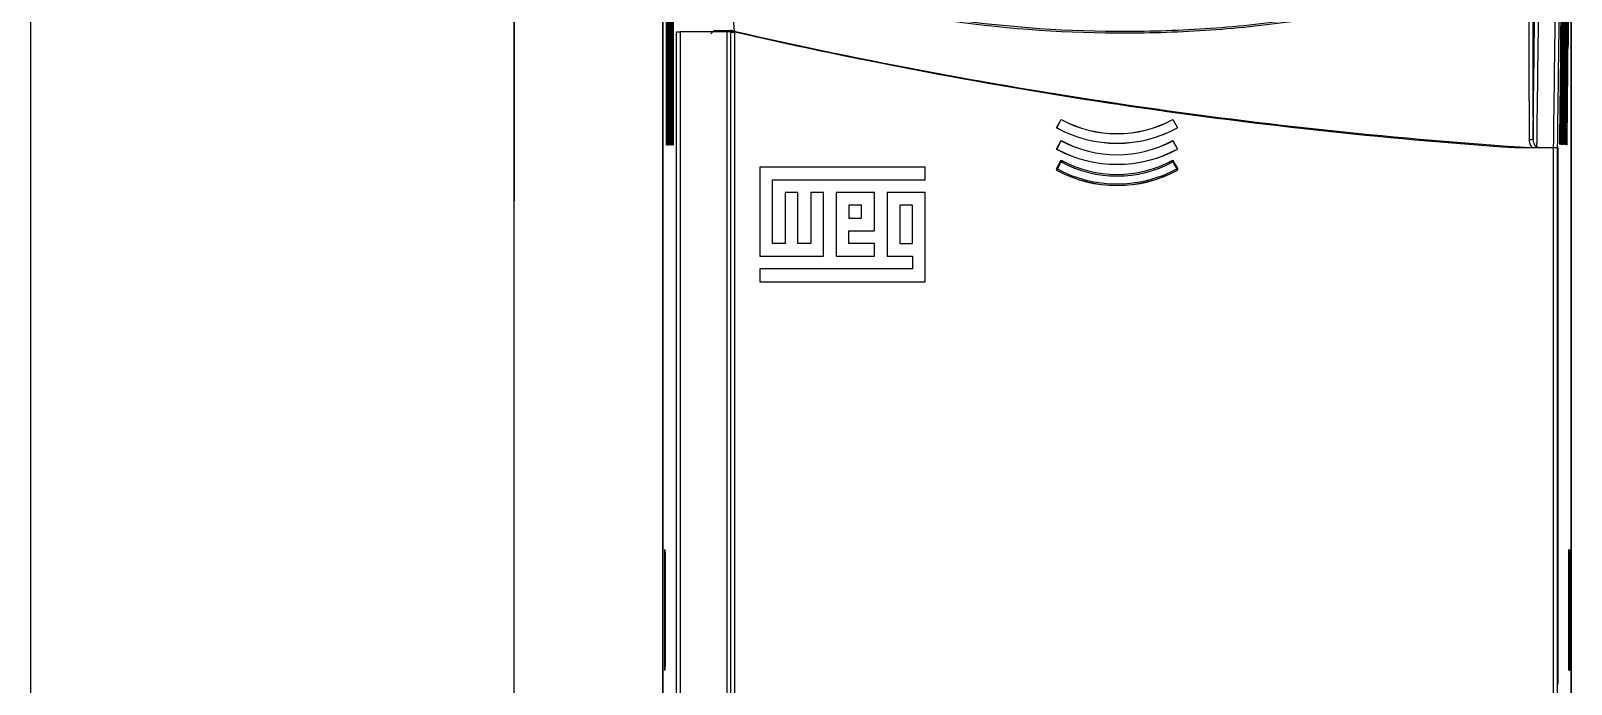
# Model space of a CAD drawing. Extents: x -2333 to 4564, y -5034 to 5704.
# Drawn here: x 2469.6 to 2813.8, y 2168.7 to 2314.7 of the extents above; entities that cross this region are included whole.
import ezdxf

# ---------------------------------------------------------------- set-up
doc = ezdxf.new("R2010")
doc.units = 0
doc.header["$LTSCALE"] = 10
doc.header["$MEASUREMENT"] = 0
doc.linetypes.add('SLD-SOLID', pattern=[0])
doc.layers.get('0').update_dxf_attribs({"linetype": 'CONTINUOUS'})
doc.layers.add('LEG', color=7, linetype='CONTINUOUS')

msp = doc.modelspace()

# ---------------------------------------------------------------- linework, layer by layer
at = {"color": 7, "linetype": 'SLD-SOLID'}
for p, q in [((2610.85842, 2099.42312), (2610.85842, 2535.72177)), ((2610.85842, 2535.72169), (2610.85842, 2099.74033)), ((2813.8297, 2099.74033), (2813.8297, 2536.53167)), ((2813.8297, 2535.72177), (2813.8297, 2099.42312)), ((2611.56528, 2509.29601), (2611.56528, 2289.24601)), ((2611.68308, 2289.24601), (2611.68308, 2509.29601)), ((2611.82444, 2509.29601), (2611.82444, 2289.24601)), ((2611.94225, 2289.24601), (2611.94225, 2509.29601)), ((2612.08361, 2509.29601), (2612.08361, 2289.24601)), ((2612.20141, 2289.24601), (2612.20141, 2509.29601)), ((2612.34278, 2509.29601), (2612.34278, 2289.24601)), ((2612.46058, 2289.24601), (2612.46058, 2509.29601)), ((2612.60194, 2509.29601), (2612.60194, 2289.24601)), ((2612.71976, 2289.24601), (2612.71976, 2509.29601)), ((2612.86111, 2509.29601), (2612.86111, 2289.24601)), ((2612.97892, 2289.24601), (2612.97892, 2509.29601)), ((2613.12029, 2509.29601), (2613.12029, 2289.24601)), ((2613.23809, 2289.24601), (2613.23809, 2509.29601)), ((2813.12234, 2327.5561), (2813.12234, 2311.44998)), ((2613.90782, 2039.6547), (2613.90782, 2314.51389)), ((2614.7177, 2314.5), (2614.7177, 2039.65983)), ((2625.18318, 2314.5), (2614.7177, 2314.5)), ((2621.59916, 2314.07481), (2622.24121, 2314.71686)), ((2623.46199, 2314.6791), (2622.20345, 2314.6791)), ((2625.93819, 2314.71686), (2622.24121, 2314.71686)), ((2622.46852, 2314.6791), (2622.46852, 2314.71686)), ((2623.46199, 2314.55185), (2623.46199, 2314.71686)), ((2626.65921, 2314.55185), (2623.46199, 2314.55185)), ((2625.18318, 2039.65983), (2625.18318, 2314.5)), ((2626.82581, 2314.51379), (2625.93819, 2314.71686)), ((2625.99306, 2314.48611), (2625.99306, 2039.6649)), ((2626.03596, 2314.44321), (2625.99306, 2314.48611)), ((2626.03596, 2039.65983), (2626.03596, 2314.44321)), ((2626.83381, 2314.55185), (2627.23177, 2314.42932)), ((2626.84583, 2314.42932), (2626.84583, 2039.65983)), ((2627.23177, 2314.42932), (2626.84583, 2314.42932)), ((2698.84406, 2293.02115), (2699.87263, 2294.92053)), ((2698.87282, 2293.02971), (2698.84406, 2293.02115)), ((2698.87282, 2293.02971), (2699.88119, 2294.89178)), ((2699.88119, 2294.89178), (2699.87263, 2294.92053)), ((2724.80693, 2294.89178), (2724.81549, 2294.92053)), ((2724.80693, 2294.89178), (2725.8153, 2293.02971)), ((2724.81549, 2294.92053), (2725.84406, 2293.02115)), ((2725.8153, 2293.02971), (2725.84406, 2293.02115)), ((2611.68308, 2289.25218), (2611.56528, 2289.24601)), ((2611.56528, 2289.24601), (2611.68308, 2289.24601)), ((2611.94225, 2289.25218), (2611.82444, 2289.24601)), ((2611.82444, 2289.24601), (2611.94225, 2289.24601)), ((2612.20141, 2289.25218), (2612.08361, 2289.24601)), ((2612.08361, 2289.24601), (2612.20141, 2289.24601)), ((2612.46058, 2289.25218), (2612.34278, 2289.24601)), ((2612.34278, 2289.24601), (2612.46058, 2289.24601)), ((2612.71976, 2289.25218), (2612.60194, 2289.24601)), ((2612.60194, 2289.24601), (2612.71976, 2289.24601)), ((2612.97892, 2289.25218), (2612.86111, 2289.24601)), ((2612.86111, 2289.24601), (2612.97892, 2289.24601)), ((2613.23809, 2289.25218), (2613.12029, 2289.24601)), ((2613.12029, 2289.24601), (2613.23809, 2289.24601)), ((2698.84406, 2288.29615), (2699.87263, 2290.19553)), ((2698.87282, 2288.3047), (2699.88119, 2290.16678)), ((2699.88119, 2290.16678), (2699.87263, 2290.19553)), ((2724.80693, 2290.16678), (2724.81549, 2290.19553)), ((2724.80693, 2290.16678), (2725.8153, 2288.3047)), ((2724.81549, 2290.19553), (2725.84406, 2288.29615)), ((2811.4123, 2289.36036), (2811.27474, 2289.36756)), ((2811.72269, 2289.34409), (2811.58658, 2289.35122)), ((2812.02872, 2289.32805), (2811.89379, 2289.33512)), ((2812.33096, 2289.31221), (2812.197, 2289.31923)), ((2812.6299, 2289.29654), (2812.49671, 2289.30352)), ((2812.9259, 2289.28103), (2812.79336, 2289.28798)), ((2698.87282, 2288.3047), (2698.84406, 2288.29615)), ((2698.84406, 2283.91639), (2699.87263, 2285.81576)), ((2698.87282, 2283.92495), (2699.88119, 2285.78702)), ((2699.88119, 2285.78702), (2699.87263, 2285.81576)), ((2724.80693, 2285.78702), (2724.81549, 2285.81576)), ((2724.80693, 2285.78702), (2725.8153, 2283.92495)), ((2724.81549, 2285.81576), (2725.84406, 2283.91639)), ((2725.8153, 2288.3047), (2725.84406, 2288.29615)), ((2802.44691, 2288.6594), (2800.92639, 2288.76371)), ((2801.14558, 2288.62739), (2801.14665, 2288.65802)), ((2801.14558, 2288.62739), (2809.89974, 2288.62739)), ((2802.44691, 2288.6594), (2802.4482, 2288.65802)), ((2809.89646, 2288.59251), (2806.73096, 2288.59251)), ((2809.89974, 2039.65983), (2809.89974, 2288.62739)), ((2810.70962, 2288.63086), (2810.81826, 2288.65802)), ((2810.70962, 2288.63086), (2810.70962, 2039.65983)), ((2810.71303, 2288.57379), (2810.76634, 2288.51689)), ((2810.94551, 2288.53077), (2810.81826, 2288.65802)), ((2810.94551, 2168.7079), (2810.94551, 2288.53077)), ((2669.4929, 2284.27001), (2632.49749, 2284.27001)), ((2632.49749, 2284.27001), (2632.49749, 2264.3494)), ((2669.4929, 2281.4242), (2669.4929, 2284.27001)), ((2698.87282, 2283.92495), (2698.84406, 2283.91639)), ((2698.84406, 2283.57115), (2698.98885, 2283.83852)), ((2698.87282, 2283.57971), (2698.84406, 2283.57115)), ((2698.87282, 2283.57971), (2699.88119, 2285.44179)), ((2724.80693, 2285.44179), (2725.8153, 2283.57971)), ((2725.69927, 2283.83852), (2725.84406, 2283.57115)), ((2725.8153, 2283.92495), (2725.84406, 2283.91639)), ((2725.8153, 2283.57971), (2725.84406, 2283.57115)), ((2635.3433, 2281.4242), (2669.4929, 2281.4242)), ((2635.3433, 2267.1952), (2635.3433, 2281.4242)), ((2638.1891, 2278.5784), (2638.1891, 2267.1952)), ((2641.0349, 2278.5784), (2638.1891, 2278.5784)), ((2641.0349, 2267.1952), (2641.0349, 2278.5784)), ((2646.7265, 2278.5784), (2643.8807, 2278.5784)), ((2643.8807, 2278.5784), (2643.8807, 2267.1952)), ((2646.7265, 2264.3494), (2646.7265, 2278.5784)), ((2658.1097, 2278.5784), (2649.5723, 2278.5784)), ((2649.5723, 2278.5784), (2649.5723, 2264.3494)), ((2655.2639, 2275.7326), (2652.4181, 2275.7326)), ((2652.4181, 2275.7326), (2652.4181, 2272.8868)), ((2655.2639, 2272.8868), (2655.2639, 2275.7326)), ((2658.1097, 2270.041), (2658.1097, 2278.5784)), ((2660.9555, 2278.5784), (2660.9555, 2264.3494)), ((2669.4929, 2278.5784), (2660.9555, 2278.5784)), ((2663.8013, 2275.7326), (2663.8013, 2267.1952)), ((2666.6471, 2275.7326), (2663.8013, 2275.7326)), ((2666.6471, 2267.1952), (2666.6471, 2275.7326)), ((2669.4929, 2258.6578), (2669.4929, 2278.5784)), ((2652.4181, 2272.8868), (2655.2639, 2272.8868)), ((2652.4181, 2270.041), (2658.1097, 2270.041)), ((2652.4181, 2267.1952), (2652.4181, 2270.041)), ((2638.1891, 2267.1952), (2635.3433, 2267.1952)), ((2643.8807, 2267.1952), (2641.0349, 2267.1952)), ((2658.1097, 2267.1952), (2652.4181, 2267.1952)), ((2658.1097, 2264.3494), (2658.1097, 2267.1952)), ((2663.8013, 2267.1952), (2666.6471, 2267.1952)), ((2632.49749, 2264.3494), (2646.7265, 2264.3494)), ((2649.5723, 2264.3494), (2658.1097, 2264.3494)), ((2660.9555, 2264.3494), (2666.6471, 2264.3494)), ((2666.6471, 2264.3494), (2666.6471, 2261.5036)), ((2632.49749, 2261.5036), (2632.49749, 2258.6578)), ((2666.6471, 2261.5036), (2632.49749, 2261.5036)), ((2632.49749, 2258.6578), (2669.4929, 2258.6578)), ((2611.22142, 2198.78922), (2611.22142, 2171.80281)), ((2611.38599, 2198.61603), (2611.22142, 2198.78922)), ((2611.33885, 2198.16177), (2611.33885, 2172.70027)), ((2611.38599, 2198.16177), (2611.33885, 2198.16177)), ((2611.33885, 2198.16177), (2611.35064, 2198.14998)), ((2611.35064, 2172.71205), (2611.35064, 2198.14998)), ((2611.35064, 2198.14998), (2611.38599, 2198.14946)), ((2611.38599, 2171.976), (2611.38599, 2198.61603)), ((2813.30213, 2198.61603), (2813.4667, 2198.78922)), ((2813.30213, 2171.976), (2813.30213, 2198.61603)), ((2813.34926, 2198.16177), (2813.30213, 2198.16177)), ((2813.30213, 2198.14946), (2813.33748, 2198.14998)), ((2813.34926, 2198.16177), (2813.33748, 2198.14998)), ((2813.33748, 2198.14998), (2813.33748, 2172.71205)), ((2813.34926, 2172.70027), (2813.34926, 2198.16177)), ((2813.4667, 2198.78922), (2813.4667, 2171.80281)), ((2611.33885, 2172.70027), (2611.35064, 2172.71205)), ((2611.33885, 2172.70027), (2611.38599, 2172.70027)), ((2611.38599, 2172.71257), (2611.35064, 2172.71205)), ((2813.33748, 2172.71205), (2813.30213, 2172.71257)), ((2813.30213, 2172.70027), (2813.34926, 2172.70027)), ((2813.34926, 2172.70027), (2813.33748, 2172.71205)), ((2611.22142, 2171.80281), (2611.38599, 2171.976)), ((2813.4667, 2171.80281), (2813.30213, 2171.976))]:
    msp.add_line(p, q, dxfattribs=at)
at = {"color": 7, "linetype": 'SLD-SOLID', "flags": 128}
msp.add_lwpolyline([(2625.93819, 2314.71686), (2625.94406, 2314.7687), (2625.94539, 2314.78052)], dxfattribs=at)
at = {"color": 7, "linetype": 'SLD-SOLID'}
for centre, radius, start, end in [((2712.34406, 2317.9505), 28.35, 241.5631099, 298.4368901), ((2712.34406, 2317.9505), 28.32879, 241.6060089, 298.3939911), ((2712.34406, 2317.9505), 26.19, 241.5631099, 298.4368901), ((2712.34406, 2317.9505), 26.21121, 241.6094747, 298.3905253), ((2712.34406, 2313.2255), 26.19, 241.5631099, 298.4368901), ((2712.34406, 2313.2255), 26.21121, 241.6094747, 298.3905253), ((2804.68181, 2292.21286), 1.74777, 263.6567493, 290.8638503), ((2712.34406, 2313.2255), 28.35, 241.5631099, 298.4368901), ((2712.34406, 2313.2255), 28.32879, 241.6060089, 298.3939911), ((2712.34406, 2308.84574), 26.19, 241.5631099, 298.4368901), ((2712.34406, 2308.84574), 26.21121, 241.6094747, 298.3905253), ((2712.34406, 2308.5005), 28.35, 241.5631099, 298.4368901), ((2712.34406, 2308.84574), 28.32879, 241.6060089, 298.3939911), ((2712.34406, 2308.5005), 28.32879, 241.6060089, 298.3939911), ((2712.34406, 2308.5005), 26.21121, 241.6094747, 298.3905253)]:
    msp.add_arc(centre, radius, start, end, dxfattribs=at)
for centre, major_axis, ratio, start_param, end_param in [((2805.37051, 2522.53392), (0, 410.83081), 0.017455072, 4.108863848, 4.680026309), ((2805.38372, 2522.53392), (0, 416.71954), 0.017455072, 4.1185516, 4.680498391), ((2805.37027, 2522.53392), (0, 425.68081), 0.017455072, 4.132671416, 4.68118758), ((2805.38396, 2522.53392), (0, 431.56955), 0.017455072, 4.141560127, 4.681627614), ((2805.37003, 2522.53392), (0, 440.53082), 0.017455072, 4.154544547, 4.682270521), ((2805.38419, 2522.53392), (0, 446.41955), 0.017455072, 4.162735589, 4.594441978), ((2805.36979, 2522.53392), (0, 455.38082), 0.017455072, 4.174724826, 4.489767265), ((2805.38443, 2522.53392), (0, 461.26956), 0.017455072, 4.182302116, 4.432379303), ((2805.36956, 2522.53392), (0, 470.23083), 0.017455072, 4.193412909, 4.377813946), ((2805.38467, 2522.53392), (0, 476.11956), 0.017455072, 4.200446698, 4.338870733), ((2805.36932, 2522.53392), (0, 485.08084), 0.017455072, 4.210777264, 4.298744462), ((2614.7177, 2314.51414), (0.81, 0), 0.017455065, 3.159045946, 4.71238898), ((2625.18318, 2314.48586), (0.81, 0), 0.017455065, 0.017453293, 1.570796327), ((2626.84583, 2314.44345), (0.81, 0), 0.017455065, 3.159045946, 4.71238898), ((2805.38491, 2522.53392), (0, 490.96957), 0.017455072, 4.217326937, 4.267970593), ((2809.89974, 2288.63093), (0.81, 0), 0.004363351, 4.71238898, 6.265732015)]:
    msp.add_ellipse(centre, major_axis=major_axis, ratio=ratio, start_param=start_param, end_param=end_param, dxfattribs=at)
for points, knots in [([(2804.48871, 2290.47579), (2804.45641, 2310.7536), (2804.43305, 2331.07619), (2804.4112, 2361.62693), (2804.40612, 2371.82167), (2804.40035, 2392.23344), (2804.39966, 2402.45062), (2804.40414, 2433.0985), (2804.41587, 2453.54362), (2804.45663, 2494.42222), (2804.48566, 2514.84839), (2804.52324, 2535.23937)], [0, 0, 0, 0, 0.25, 0.25, 0.375, 0.375, 0.5, 0.5, 0.75, 0.75, 1, 1, 1, 1]), ([(2805.18757, 2535.18088), (2805.1613, 2514.80199), (2805.14401, 2494.4003), (2805.12742, 2453.55127), (2805.12813, 2433.11652), (2805.14272, 2402.48709), (2805.14984, 2392.27607), (2805.16858, 2371.8766), (2805.1802, 2361.68801), (2805.22181, 2331.15566), (2805.25853, 2310.84531), (2805.30428, 2290.5797)], [0, 0, 0, 0, 0.25, 0.25, 0.5, 0.5, 0.625, 0.625, 0.75, 0.75, 1, 1, 1, 1]), ([(2805.30428, 2290.5797), (2805.42313, 2299.25733), (2805.53483, 2308.20458), (2805.69188, 2322.02263), (2805.74247, 2326.695), (2805.84011, 2336.17307), (2805.88722, 2340.9837), (2806.02283, 2355.58345), (2806.10541, 2365.51033), (2806.21769, 2380.68713), (2806.25319, 2385.79391), (2806.32029, 2396.10354), (2806.35193, 2401.31243), (2806.44073, 2417.04485), (2806.4914, 2427.60158), (2806.5763, 2448.84701), (2806.61052, 2459.53573), (2806.66264, 2481.04425), (2806.68054, 2491.864), (2806.69507, 2508.19247), (2806.69786, 2513.65181), (2806.6989, 2521.86599), (2806.69872, 2524.60825), (2806.69731, 2530.10127), (2806.69598, 2532.85276), (2806.69432, 2535.60697)], [0, 0, 0, 0, 0.125, 0.125, 0.1875, 0.1875, 0.25, 0.25, 0.375, 0.375, 0.4375, 0.4375, 0.5, 0.5, 0.625, 0.625, 0.75, 0.75, 0.875, 0.875, 0.9375, 0.9375, 0.96875, 0.96875, 1, 1, 1, 1]), ([(2807.50517, 2533.98971), (2807.50829, 2528.47421), (2807.50927, 2522.95197), (2807.50703, 2511.95757), (2807.50381, 2506.47886), (2807.48798, 2490.0973), (2807.4692, 2479.24882), (2807.41533, 2457.69584), (2807.38023, 2446.99134), (2807.29365, 2425.72702), (2807.24216, 2415.16719), (2807.1222, 2394.19728), (2807.0544, 2383.90262), (2806.90343, 2363.6979), (2806.82024, 2353.78627), (2806.63824, 2334.35036), (2806.53995, 2324.88097), (2806.3292, 2306.46435), (2806.21659, 2297.50584), (2806.0973, 2288.85185)], [0, 0, 0, 0, 0.0625, 0.0625, 0.125, 0.125, 0.25, 0.25, 0.375, 0.375, 0.5, 0.5, 0.625, 0.625, 0.75, 0.75, 0.875, 0.875, 1, 1, 1, 1]), ([(2809.89646, 2288.59251), (2810.0166, 2297.25434), (2810.12952, 2306.18444), (2810.34124, 2324.56962), (2810.44005, 2334.02472), (2810.5546, 2346.17666), (2810.57708, 2348.62565), (2810.62097, 2353.53935), (2810.64241, 2356.00574), (2810.70519, 2363.43321), (2810.74501, 2368.42258), (2810.85849, 2383.50198), (2810.92618, 2393.70306), (2811.04578, 2414.39836), (2811.0977, 2424.89268), (2811.18562, 2446.17685), (2811.22165, 2456.96964), (2811.27717, 2478.84981), (2811.29644, 2489.85763), (2811.31259, 2506.38345), (2811.31586, 2511.89761), (2811.31813, 2522.93712), (2811.31715, 2528.46526), (2811.31401, 2533.98971)], [0, 0, 0, 0, 0.125, 0.125, 0.25, 0.25, 0.28125, 0.28125, 0.3125, 0.3125, 0.375, 0.375, 0.5, 0.5, 0.625, 0.625, 0.75, 0.75, 0.875, 0.875, 0.9375, 0.9375, 1, 1, 1, 1]), ([(2812.12389, 2534.01597), (2812.13015, 2522.96426), (2812.12786, 2511.9403), (2812.10653, 2489.94685), (2812.08748, 2478.97735), (2812.03232, 2457.09378), (2811.99649, 2446.29255), (2811.90902, 2424.99746), (2811.85737, 2414.49747), (2811.73835, 2393.79033), (2811.67098, 2383.58311), (2811.55802, 2368.49404), (2811.51838, 2363.50138), (2811.45589, 2356.06884), (2811.43456, 2353.60074), (2811.39087, 2348.68358), (2811.36849, 2346.23246), (2811.25442, 2334.06732), (2811.15603, 2324.60101), (2810.94516, 2306.19194), (2810.83269, 2297.24917), (2810.71303, 2288.5738)], [0, 0, 0, 0, 0.125, 0.125, 0.25, 0.25, 0.375, 0.375, 0.5, 0.5, 0.625, 0.625, 0.6875, 0.6875, 0.71875, 0.71875, 0.75, 0.75, 0.875, 0.875, 1, 1, 1, 1]), ([(2620.02879, 2490.47409), (2620.04519, 2461.0306), (2620.64427, 2431.62154), (2622.93138, 2372.87355), (2624.61408, 2343.67137), (2626.78067, 2314.65)], [0, 0, 0, 0, 0.5, 0.5, 1, 1, 1, 1]), ([(2790.82028, 2325.31012), (2778.03633, 2321.50354), (2765.05959, 2318.69361), (2748.60396, 2316.37782), (2745.30103, 2315.97487), (2738.67145, 2315.28961), (2735.35494, 2315.00845), (2725.42617, 2314.34807), (2718.82362, 2314.15048), (2699.06412, 2314.2643), (2685.95495, 2315.27805), (2666.38613, 2318.2016), (2659.8791, 2319.41102), (2650.14312, 2321.58725), (2646.89952, 2322.37384), (2640.45055, 2324.06215), (2637.24185, 2324.96452), (2634.04899, 2325.92539)], [0, 0, 0, 0, 0.25, 0.25, 0.3125, 0.3125, 0.375, 0.375, 0.5, 0.5, 0.75, 0.75, 0.875, 0.875, 0.9375, 0.9375, 1, 1, 1, 1]), ([(2634.17793, 2326.35969), (2637.36578, 2325.40098), (2640.56944, 2324.50062), (2647.00819, 2322.81599), (2650.24661, 2322.03108), (2659.96708, 2319.85937), (2666.46374, 2318.6523), (2686.00134, 2315.73382), (2699.08957, 2314.7209), (2718.81748, 2314.60472), (2725.40946, 2314.80092), (2735.32235, 2315.45834), (2738.63354, 2315.73836), (2745.25255, 2316.42106), (2748.55024, 2316.82259), (2764.97986, 2319.13065), (2777.93647, 2321.93232), (2790.70087, 2325.72901)], [0, 0, 0, 0, 0.0625, 0.0625, 0.125, 0.125, 0.25, 0.25, 0.5, 0.5, 0.625, 0.625, 0.6875, 0.6875, 0.75, 0.75, 1, 1, 1, 1]), ([(2626.78067, 2314.65), (2626.57807, 2314.69628), (2626.37815, 2314.74063), (2626.08494, 2314.8027), (2625.99802, 2314.819), (2625.99481, 2314.81601)], [0, 0, 0, 0, 0.5, 0.5, 1, 1, 1, 1]), ([(2626.78067, 2314.65), (2656.11832, 2307.94838), (2685.71284, 2302.41711), (2745.25969, 2293.72337), (2775.20842, 2290.56205), (2805.23073, 2288.59671)], [0, 0, 0, 0, 0.5, 0.5, 1, 1, 1, 1]), ([(2627.23177, 2314.42932), (2655.45426, 2307.97326), (2683.9157, 2302.60009), (2741.94309, 2293.93075), (2771.49639, 2290.69689), (2801.14452, 2288.62747), (2801.14487, 2288.62744), (2801.14523, 2288.62742), (2801.14558, 2288.62739)], [0.0130408006, 0.0130408006, 0.0130408006, 0.0130408006, 0.5, 0.5, 1, 1, 1, 1.0000059875, 1.0000059875, 1.0000059875, 1.0000059875]), ([(2805.23073, 2288.59671), (2804.9677, 2288.82976), (2804.78532, 2289.13391), (2804.5445, 2289.78867), (2804.48926, 2290.12782), (2804.48871, 2290.47579)], [0, 0, 0, 0, 0.5, 0.5, 1, 1, 1, 1]), ([(2805.30428, 2290.5797), (2805.30311, 2290.23903), (2805.34349, 2289.89811), (2805.50191, 2289.41367), (2805.57166, 2289.25482), (2805.72334, 2289.04863), (2805.78293, 2288.9843), (2805.92546, 2288.88566), (2806.00924, 2288.85275), (2806.0973, 2288.85185)], [0, 0, 0, 0, 0.5, 0.5, 0.75, 0.75, 0.875, 0.875, 1, 1, 1, 1]), ([(2806.73096, 2288.59251), (2806.49272, 2288.59202), (2806.25654, 2288.59111), (2805.77376, 2288.59143), (2805.53638, 2288.59241), (2805.29468, 2288.59251)], [0, 0, 0, 0, 0.5, 0.5, 1, 1, 1, 1]), ([(2806.73096, 2288.59251), (2806.61113, 2288.60944), (2806.49715, 2288.63909), (2806.28189, 2288.72602), (2806.18156, 2288.78478), (2806.0973, 2288.85185)], [0, 0, 0, 0, 0.5, 0.5, 1, 1, 1, 1]), ([(2810.71303, 2288.5738), (2810.70885, 2288.57826), (2810.63966, 2288.58266), (2810.35947, 2288.58985), (2810.13761, 2288.59251), (2809.89646, 2288.59251)], [0, 0, 0, 0, 0.5, 0.5, 1, 1, 1, 1])]:
    msp.add_open_spline(points, degree=3, knots=knots, dxfattribs=at)
msp.add_open_spline([(2805.29468, 2288.59251), (2805.27337, 2288.59391), (2805.25205, 2288.59531), (2805.23073, 2288.59671)], degree=3, dxfattribs=at)
at = {"layer": 'LEG', "linetype": 'Continuous'}
for p, q in [((2469.59795, 1250.74577), (2469.59795, 2546.74577)), ((2577.59795, 1358.74577), (2577.59795, 2546.74577)), ((2577.59795, 2546.74577), (2577.59795, 2276.74577))]:
    msp.add_line(p, q, dxfattribs=at)

doc.saveas('drawing.dxf')
